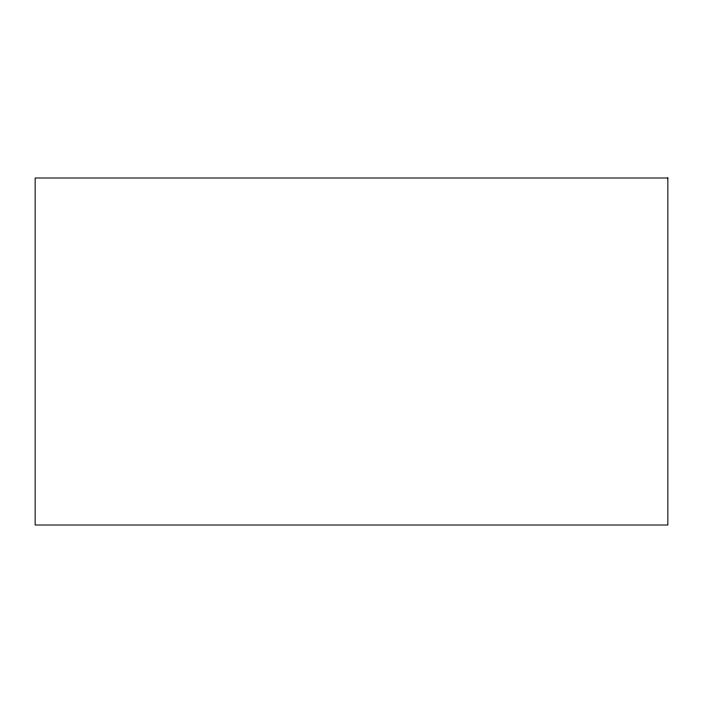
<?xml version="1.0" encoding="UTF-8"?>
<svg xmlns="http://www.w3.org/2000/svg" width="703" height="703" viewBox="0 0 703 703"><rect width="100%" height="100%" fill="white"/><g stroke="black" fill="none" stroke-linecap="round" stroke-linejoin="round"><path stroke-width="1.05" d="M667.85 177.991L35.15 177.991L35.15 525.009L667.85 525.009L667.85 177.991"/></g></svg>
